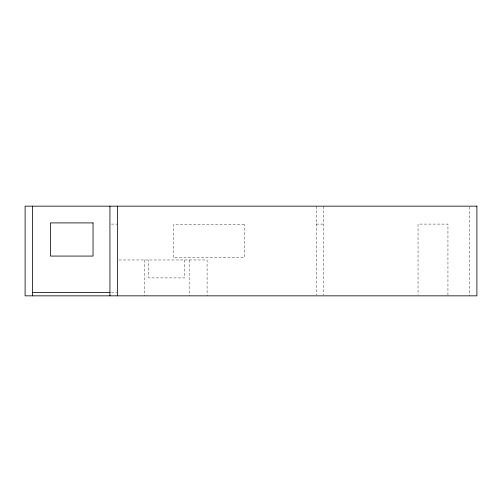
<?xml version="1.0" encoding="UTF-8"?>
<svg xmlns="http://www.w3.org/2000/svg" width="502" height="502" viewBox="0 0 502 502"><rect width="100%" height="100%" fill="white"/><g stroke="black" fill="none" stroke-linecap="round" stroke-linejoin="round"><path stroke-width="0.38" stroke-dasharray="2.51 1.88" d="M111.425 224.093L117.405 224.093M316.21 224.093L323.683 224.093M118.943 259.967L207.088 259.967L207.088 295.841M111.425 292.622L117.405 292.622M469.426 206.937L469.426 295.841M447.941 295.063L447.941 224.093L418.041 224.093L418.041 295.063M323.683 206.159L323.683 295.069M316.21 206.159L316.21 295.063M189.154 259.967L189.154 295.841M184.667 259.967L184.667 277.907L148.793 277.907L148.793 259.967M144.312 259.967L144.312 295.841M244.217 224.538L173.541 224.538L173.541 257.802L244.217 257.802L244.217 224.538"/><path stroke-width="0.75" d="M32.574 292.622L109.932 292.622M117.405 206.159L117.405 295.841M109.932 206.159L109.932 295.841M32.574 206.159L32.574 295.841M476.9 206.159L25.1 206.159L25.1 295.841L476.9 295.841L476.9 206.159M93.033 222.907L50.482 222.907L50.482 256.07L93.033 256.07L93.033 222.907"/></g></svg>
